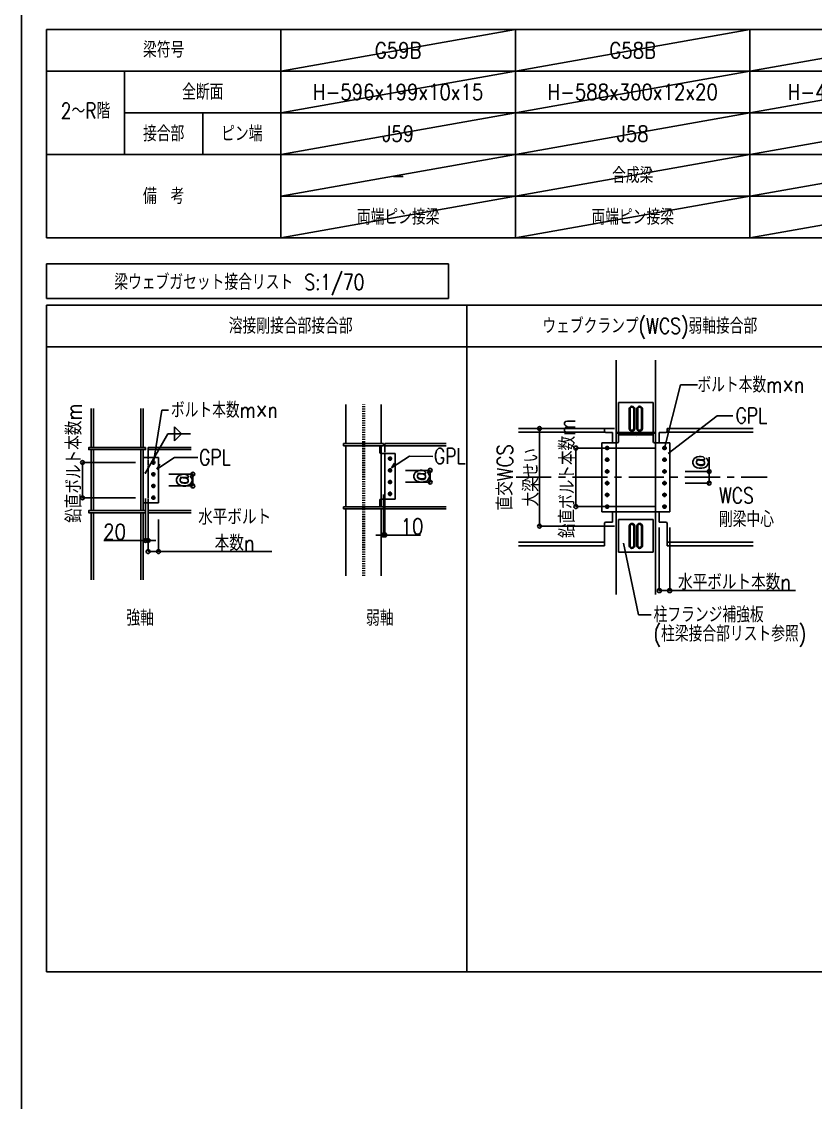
# Model space of a CAD drawing. Extents: x -668440 to 810000, y -1678500 to 210463.
# Drawn here: x -231661 to -180890, y -671323 to -602163 of the extents above; entities that cross this region are included whole.
import ezdxf
from ezdxf.enums import TextEntityAlignment as Align

# ---------------------------------------------------------------- set-up
doc = ezdxf.new("R2010")
doc.units = 0
doc.header["$MEASUREMENT"] = 0
doc.linetypes.add('CENTER', pattern=[2, 1.25, -0.25, 0.25, -0.25])
doc.linetypes.add('HA01', pattern=[1.5, 0.75, -0.75])
doc.layers.get('0').update_dxf_attribs({"color": 3, "linetype": 'CONTINUOUS'})
doc.layers.get('Defpoints').update_dxf_attribs({"color": 251, "linetype": 'CONTINUOUS'})
doc.layers.add('00_ADDL', color=253, linetype='CONTINUOUS', plot=False)
doc.layers.add('注記', color=3, linetype='CONTINUOUS')
doc.styles.add('DRACAD', font='txt', dxfattribs={"width": 0.85, "bigfont": 'extfont2'})
doc.dimstyles.new('DIMSTYLE003', dxfattribs={"dimtxt": 70, "dimasz": 50, "dimexe": 0.18, "dimexo": 0.0625, "dimgap": 2, "dimtad": 1, "dimdec": 0, "dimzin": 0, "dimdsep": 46, "dimtxsty": 'DRACAD', "dimblk": 'ORIGIN', "dimcen": 0.09, "dimadec": 0, "dimazin": 0, "dimtfac": 1, "dimtdec": 4, "dimtix": 1, "dimtmove": 0, "dimatfit": 3, "dimldrblk": 'ORIGIN', "dimfxl": 1, "dimtolj": 1, "dimtzin": 0, "dimarcsym": 0})
doc.dimstyles.new('MYDIM', dxfattribs={"dimtxt": 120, "dimasz": 20, "dimexe": 1.25, "dimexo": 50, "dimgap": 50, "dimtad": 1, "dimdec": 4, "dimdsep": 46, "dimtxsty": 'DRACAD', "dimblk": 'ORIGIN', "dimcen": 2.5, "dimadec": 0, "dimazin": 0, "dimtfac": 1, "dimtdec": 4, "dimtmove": 0, "dimatfit": 3, "dimfxl": 1, "dimtolj": 1, "dimtzin": 0, "dimarcsym": 0})

# ---------------------------------------------------------------- blocks, each defined once
blk = doc.blocks.new('_ORIGIN')
at = {"color": 0, "linetype": 'ByBlock', "lineweight": -2}
blk.add_line((0, 0), (-1, 0), dxfattribs=at)
blk.add_circle((0, 0), 0.5, dxfattribs=at)
blk = doc.blocks.new('*D9950')
at = {"layer": 'Defpoints', "color": 0}
for p in [(-204549, -378220), (-204549, -378970), (-202023, -378970)]:
    blk.add_point(p, dxfattribs=at)
at = {"layer": '注記', "color": 0, "lineweight": -2}
for p, q in [((-202023, -378220), (-202023, -377304)), ((-203549, -378220), (-202023, -378220)), ((-203549, -378970), (-202023, -378970)), ((-202023, -378470), (-202023, -378720))]:
    blk.add_line(p, q, dxfattribs=at)
at = {"layer": '注記', "color": 0, "linetype": 'ByBlock', "lineweight": -2, "xscale": 250, "yscale": 250, "zscale": 250}
for p, rotation in [((-202023, -378220), 90), ((-202023, -378970), 270)]:
    blk.add_blockref('_ORIGIN', p, dxfattribs=dict(at, rotation=rotation))
at = {"layer": '注記', "color": 0, "insert": (-202573, -377637), "char_height": 1000, "attachment_point": 5, "rotation": 90, "style": 'DRACAD'}
blk.add_mtext('\\A1;@', dxfattribs=at)
blk = doc.blocks.new('*D9951')
at = {"layer": 'Defpoints', "color": 0}
for p in [(-205213, -380804), (-204549, -380804), (-205213, -385848)]:
    blk.add_point(p, dxfattribs=at)
at = {"layer": '注記', "color": 0, "lineweight": -2}
for p, q in [((-205213, -381804), (-205213, -385848)), ((-204549, -381804), (-204549, -385848)), ((-204799, -385848), (-204963, -385848)), ((-204549, -385848), (-196492, -385848))]:
    blk.add_line(p, q, dxfattribs=at)
at = {"layer": '注記', "color": 0, "linetype": 'ByBlock', "lineweight": -2, "xscale": 250, "yscale": 250, "zscale": 250, "rotation": 180}
blk.add_blockref('_ORIGIN', (-205213, -385848), dxfattribs=at)
at = {"layer": '注記', "color": 0, "linetype": 'ByBlock', "lineweight": -2, "xscale": 250, "yscale": 250, "zscale": 250}
blk.add_blockref('_ORIGIN', (-204549, -385848), dxfattribs=at)
at = {"layer": '注記', "color": 0, "insert": (-200396, -385298), "char_height": 1000, "attachment_point": 5, "style": 'DRACAD'}
blk.add_mtext('\\A1;水平ボルト本数n', dxfattribs=at)
blk = doc.blocks.new('*D9952')
at = {"layer": 'Defpoints', "color": 0}
for p in [(-204525, -376720), (-210547, -380470), (-204525, -380470)]:
    blk.add_point(p, dxfattribs=at)
at = {"layer": '注記', "color": 0, "lineweight": -2}
for p, q in [((-205525, -376720), (-210547, -376720)), ((-210547, -376970), (-210547, -380220)), ((-205525, -380470), (-210547, -380470))]:
    blk.add_line(p, q, dxfattribs=at)
at = {"layer": '注記', "color": 0, "linetype": 'ByBlock', "lineweight": -2, "xscale": 250, "yscale": 250, "zscale": 250}
for p, rotation in [((-210547, -376720), 90), ((-210547, -380470), 270)]:
    blk.add_blockref('_ORIGIN', p, dxfattribs=dict(at, rotation=rotation))
at = {"layer": '注記', "color": 0, "insert": (-211097, -378667), "char_height": 1000, "attachment_point": 5, "rotation": 90, "style": 'DRACAD'}
blk.add_mtext('\\A1;鉛直ボルト本数m', dxfattribs=at)
blk = doc.blocks.new('*D9953')
at = {"layer": 'Defpoints', "color": 0}
for p in [(-207078, -375470), (-212870, -381720), (-207078, -381720)]:
    blk.add_point(p, dxfattribs=at)
at = {"layer": '注記', "color": 0, "lineweight": -2}
for p, q in [((-208078, -375470), (-212870, -375470)), ((-212870, -375720), (-212870, -381470)), ((-208078, -381720), (-212870, -381720))]:
    blk.add_line(p, q, dxfattribs=at)
at = {"layer": '注記', "color": 0, "linetype": 'ByBlock', "lineweight": -2, "xscale": 250, "yscale": 250, "zscale": 250}
for p, rotation in [((-212870, -375470), 90), ((-212870, -381720), 270)]:
    blk.add_blockref('_ORIGIN', p, dxfattribs=dict(at, rotation=rotation))
at = {"layer": '注記', "color": 0, "insert": (-214253, -378595), "char_height": 1000, "attachment_point": 5, "rotation": 90, "style": 'DRACAD'}
blk.add_mtext('\\A1;直交WCS\\P大梁せい', dxfattribs=at)
blk = doc.blocks.new('*D9959')
at = {"layer": 'Defpoints', "color": 0}
for p in [(-238075, -378942), (-237909, -378942), (-238075, -382633)]:
    blk.add_point(p, dxfattribs=at)
at = {"layer": '注記', "color": 0, "lineweight": -2}
for p, q in [((-238075, -379942), (-238075, -382633)), ((-237909, -379942), (-237909, -382633)), ((-238325, -382633), (-240742, -382633)), ((-237909, -382633), (-238075, -382633)), ((-237659, -382633), (-237409, -382633))]:
    blk.add_line(p, q, dxfattribs=at)
at = {"layer": '注記', "color": 0, "linetype": 'ByBlock', "lineweight": -2, "xscale": 250, "yscale": 250, "zscale": 250}
blk.add_blockref('_ORIGIN', (-238075, -382633), dxfattribs=at)
at = {"layer": '注記', "color": 0, "linetype": 'ByBlock', "lineweight": -2, "xscale": 250, "yscale": 250, "zscale": 250, "rotation": 180}
blk.add_blockref('_ORIGIN', (-237909, -382633), dxfattribs=at)
at = {"layer": '注記', "color": 0, "insert": (-240054, -382083), "char_height": 1000, "attachment_point": 5, "style": 'DRACAD'}
blk.add_mtext('\\A1;20', dxfattribs=at)
blk = doc.blocks.new('*D9960')
at = {"layer": 'Defpoints', "color": 0}
for p in [(-222853, -378692), (-222770, -378692), (-222853, -382289)]:
    blk.add_point(p, dxfattribs=at)
at = {"layer": '注記', "color": 0, "lineweight": -2}
for p, q in [((-222853, -379692), (-222853, -382289)), ((-222770, -379692), (-222770, -382289)), ((-223103, -382289), (-223353, -382289)), ((-222770, -382289), (-222853, -382289)), ((-222520, -382289), (-220481, -382289))]:
    blk.add_line(p, q, dxfattribs=at)
at = {"layer": '注記', "color": 0, "linetype": 'ByBlock', "lineweight": -2, "xscale": 250, "yscale": 250, "zscale": 250}
blk.add_blockref('_ORIGIN', (-222853, -382289), dxfattribs=at)
at = {"layer": '注記', "color": 0, "linetype": 'ByBlock', "lineweight": -2, "xscale": 250, "yscale": 250, "zscale": 250, "rotation": 180}
blk.add_blockref('_ORIGIN', (-222770, -382289), dxfattribs=at)
at = {"layer": '注記', "color": 0, "insert": (-221027, -381739), "char_height": 1000, "attachment_point": 5, "style": 'DRACAD'}
blk.add_mtext('\\A1;10', dxfattribs=at)
blk = doc.blocks.new('*D9961')
at = {"layer": 'Defpoints', "color": 0}
for p in [(-237575, -378401), (-237575, -379151), (-235049, -379151)]:
    blk.add_point(p, dxfattribs=at)
at = {"layer": '注記', "color": 0, "lineweight": -2}
for p, q in [((-236575, -378401), (-235049, -378401)), ((-235049, -378651), (-235049, -378901)), ((-236575, -379151), (-235049, -379151))]:
    blk.add_line(p, q, dxfattribs=at)
at = {"layer": '注記', "color": 0, "linetype": 'ByBlock', "lineweight": -2, "xscale": 250, "yscale": 250, "zscale": 250}
for p, rotation in [((-235049, -378401), 90), ((-235049, -379151), 270)]:
    blk.add_blockref('_ORIGIN', p, dxfattribs=dict(at, rotation=rotation))
at = {"layer": '注記', "color": 0, "insert": (-235599, -378776), "char_height": 1000, "attachment_point": 5, "rotation": 90, "style": 'DRACAD'}
blk.add_mtext('\\A1;@', dxfattribs=at)
blk = doc.blocks.new('*D9962')
at = {"layer": 'Defpoints', "color": 0}
for p in [(-222437, -378151), (-222437, -378901), (-219869, -378901)]:
    blk.add_point(p, dxfattribs=at)
at = {"layer": '注記', "color": 0, "lineweight": -2}
for p, q in [((-221437, -378151), (-219869, -378151)), ((-221437, -378901), (-219869, -378901)), ((-219869, -378401), (-219869, -378651))]:
    blk.add_line(p, q, dxfattribs=at)
at = {"layer": '注記', "color": 0, "linetype": 'ByBlock', "lineweight": -2, "xscale": 250, "yscale": 250, "zscale": 250}
for p, rotation in [((-219869, -378151), 90), ((-219869, -378901), 270)]:
    blk.add_blockref('_ORIGIN', p, dxfattribs=dict(at, rotation=rotation))
at = {"layer": '注記', "color": 0, "insert": (-220419, -378526), "char_height": 1000, "attachment_point": 5, "rotation": 90, "style": 'DRACAD'}
blk.add_mtext('\\A1;@', dxfattribs=at)
blk = doc.blocks.new('*D9963')
at = {"layer": 'Defpoints', "color": 0}
for p in [(-237909, -380234), (-237244, -380300), (-237909, -383350)]:
    blk.add_point(p, dxfattribs=at)
at = {"layer": '注記', "color": 0, "lineweight": -2}
for p, q in [((-237909, -381234), (-237909, -383350)), ((-237244, -381300), (-237244, -383350)), ((-237494, -383350), (-237659, -383350)), ((-237244, -383350), (-230001, -383350))]:
    blk.add_line(p, q, dxfattribs=at)
at = {"layer": '注記', "color": 0, "linetype": 'ByBlock', "lineweight": -2, "xscale": 250, "yscale": 250, "zscale": 250, "rotation": 180}
blk.add_blockref('_ORIGIN', (-237909, -383350), dxfattribs=at)
at = {"layer": '注記', "color": 0, "linetype": 'ByBlock', "lineweight": -2, "xscale": 250, "yscale": 250, "zscale": 250}
blk.add_blockref('_ORIGIN', (-237244, -383350), dxfattribs=at)
at = {"layer": '注記', "color": 0, "insert": (-232374, -381967), "char_height": 1000, "attachment_point": 5, "style": 'DRACAD'}
blk.add_mtext('\\A1;水平ボルト\\P本数n', dxfattribs=at)
blk = doc.blocks.new('*D9964')
at = {"layer": 'Defpoints', "color": 0}
for p in [(-237717, -377651), (-242106, -379901), (-237717, -379901)]:
    blk.add_point(p, dxfattribs=at)
at = {"layer": '注記', "color": 0, "lineweight": -2}
for p, q in [((-238717, -377651), (-242106, -377651)), ((-242106, -377901), (-242106, -379651)), ((-238717, -379901), (-242106, -379901))]:
    blk.add_line(p, q, dxfattribs=at)
at = {"layer": '注記', "color": 0, "linetype": 'ByBlock', "lineweight": -2, "xscale": 250, "yscale": 250, "zscale": 250}
for p, rotation in [((-242106, -377651), 90), ((-242106, -379901), 270)]:
    blk.add_blockref('_ORIGIN', p, dxfattribs=dict(at, rotation=rotation))
at = {"layer": '注記', "color": 0, "insert": (-242656, -377692), "char_height": 1000, "attachment_point": 5, "rotation": 90, "style": 'DRACAD'}
blk.add_mtext('\\A1;鉛直ボルト本数m', dxfattribs=at)
blk = doc.blocks.new('梁リスト')
at = {"layer": '00_ADDL'}
blk.add_lwpolyline([(-246000, -294873.71862), (-136094.25075, -294873.71862), (-136094.25075, -427373.71862), (-246000, -427373.71862)], close=True, dxfattribs=at)
at = {"layer": 'Defpoints'}
for p, q in [((-229414.54184, -352601.50578, -34703.31), (-214414.54184, -349934.83912, -34703.31)), ((-214414.54184, -352601.50578, -34703.31), (-199414.54184, -349934.83912, -34703.31)), ((-199414.54184, -352601.50578, -34703.31), (-184414.54184, -349934.83912, -34703.31)), ((-229414.54184, -355268.17245, -34703.31), (-214414.54184, -352601.50578, -34703.31)), ((-214414.54184, -355268.17245, -34703.31), (-199414.54184, -352601.50578, -34703.31)), ((-199414.54184, -355268.17245, -34703.31), (-184414.54184, -352601.50578, -34703.31)), ((-229414.54184, -357934.83912, -34703.31), (-214414.54184, -355268.17245, -34703.31)), ((-214414.54184, -357934.83912, -34703.31), (-199414.54184, -355268.17245, -34703.31)), ((-199414.54184, -357934.83912, -34703.31), (-184414.54184, -355268.17245, -34703.31)), ((-229414.54184, -360601.50578, -34703.31), (-214414.54184, -357934.83912, -34703.31)), ((-214414.54184, -360601.50578, -34703.31), (-199414.54184, -357934.83912, -34703.31)), ((-199414.54184, -360601.50578, -34703.31), (-184414.54184, -357934.83912, -34703.31)), ((-229414.54184, -363268.17245, -34703.31), (-214414.54184, -360601.50578, -34703.31)), ((-214414.54184, -363268.17245, -34703.31), (-199414.54184, -360601.50578, -34703.31)), ((-199414.54184, -363268.17245, -34703.31), (-184414.54184, -360601.50578, -34703.31))]:
    blk.add_line(p, q, dxfattribs=at)
at = {"layer": '注記'}
for p, q in [((-244414.54184, -349934.83912, -34703.31), (-124414.54184, -349934.83912, -34703.31)), ((-229414.54184, -349934.83912, -34703.31), (-229414.54184, -363268.17245, -34703.31)), ((-229414.54184, -349934.83912, -34703.31), (-229414.54184, -363268.17245, -34703.31)), ((-214414.54184, -349934.83912, -34703.31), (-214414.54184, -363268.17245, -34703.31)), ((-214414.54184, -349934.83912, -34703.31), (-214414.54184, -363268.17245, -34703.31)), ((-199414.54184, -349934.83912, -34703.31), (-199414.54184, -363268.17245, -34703.31)), ((-199414.54184, -349934.83912, -34703.31), (-199414.54184, -363268.17245, -34703.31)), ((-199414.54184, -349934.83912, -34703.31), (-199414.54184, -363268.17245, -34703.31)), ((-199414.54184, -349934.83912, -34703.31), (-199414.54184, -363268.17245, -34703.31)), ((-244414.54184, -352601.50578, -34703.31), (-124414.54184, -352601.50578, -34703.31)), ((-239414.54184, -352601.50578, -34703.31), (-239414.54184, -357934.83912, -34703.31)), ((-239414.54184, -355268.17245, -34703.31), (-169414.54184, -355268.17245, -34703.31)), ((-234414.54184, -355268.17245, -34703.31), (-234414.54184, -357934.83912, -34703.31)), ((-234414.54184, -355268.17245, -34703.31), (-124414.54184, -355268.17245, -34703.31)), ((-244414.54184, -357934.83912, -34703.31), (-124414.54184, -357934.83912, -34703.31)), ((-229414.54184, -360601.50578, -34703.31), (-124414.54184, -360601.50578, -34703.31)), ((-244414.54184, -363268.17245, -34703.31), (-124414.54184, -363268.17245, -34703.31)), ((-207965.58618, -386095.28972), (-207965.58618, -371095.28972)), ((-205465.58618, -386095.28972), (-205465.58618, -371095.28972)), ((-204882.25285, -376720.28972), (-203856.38506, -372677.46639)), ((-203856.38506, -372677.46639), (-202774.57901, -372678.84538)), ((-225253.43089, -376442.19991, 40487.195), (-225253.43089, -373942.19991, 40487.195)), ((-223003.43089, -376442.19991, 40487.195), (-223003.43089, -373942.19991, 40487.195)), ((-207823.91952, -375886.95638), (-207823.91952, -373803.62305)), ((-207823.91952, -373803.62305), (-205607.25285, -373803.62305)), ((-207123.09843, -374153.32012), (-207085.1632, -374096.54603)), ((-207085.1632, -374096.54603), (-207028.38912, -374058.6108)), ((-207043.91531, -374137.79393), (-207069.20546, -374175.64332)), ((-207069.20546, -374175.64332), (-207043.91531, -374137.79393)), ((-207006.06592, -374112.50377), (-207043.91531, -374137.79393)), ((-207043.91531, -374137.79393), (-207006.06592, -374112.50377)), ((-207028.38912, -374058.6108), (-206961.41952, -374045.28972)), ((-206961.41952, -374103.62305), (-207006.06592, -374112.50377)), ((-207006.06592, -374112.50377), (-206961.41952, -374103.62305)), ((-206961.41952, -374045.28972), (-206894.44991, -374058.6108)), ((-206916.77311, -374112.50377), (-206961.41952, -374103.62305)), ((-206961.41952, -374103.62305), (-206916.77311, -374112.50377)), ((-206878.92372, -374137.79393), (-206916.77311, -374112.50377)), ((-206916.77311, -374112.50377), (-206878.92372, -374137.79393)), ((-206894.44991, -374058.6108), (-206837.67583, -374096.54603)), ((-206853.63357, -374175.64332), (-206878.92372, -374137.79393)), ((-206878.92372, -374137.79393), (-206853.63357, -374175.64332)), ((-206837.67583, -374096.54603), (-206799.7406, -374153.32012)), ((-206631.43177, -374153.32012), (-206593.49654, -374096.54603)), ((-206593.49654, -374096.54603), (-206536.72245, -374058.6108)), ((-206552.24864, -374137.79393), (-206577.53879, -374175.64332)), ((-206577.53879, -374175.64332), (-206552.24864, -374137.79393)), ((-206514.39925, -374112.50377), (-206552.24864, -374137.79393)), ((-206552.24864, -374137.79393), (-206514.39925, -374112.50377)), ((-206536.72245, -374058.6108), (-206469.75285, -374045.28972)), ((-206469.75285, -374103.62305), (-206514.39925, -374112.50377)), ((-206514.39925, -374112.50377), (-206469.75285, -374103.62305)), ((-206469.75285, -374045.28972), (-206402.78325, -374058.6108)), ((-206425.10645, -374112.50377), (-206469.75285, -374103.62305)), ((-206469.75285, -374103.62305), (-206425.10645, -374112.50377)), ((-206387.25706, -374137.79393), (-206425.10645, -374112.50377)), ((-206425.10645, -374112.50377), (-206387.25706, -374137.79393)), ((-206402.78325, -374058.6108), (-206346.00916, -374096.54603)), ((-206361.9669, -374175.64332), (-206387.25706, -374137.79393)), ((-206387.25706, -374137.79393), (-206361.9669, -374175.64332)), ((-206346.00916, -374096.54603), (-206308.07393, -374153.32012)), ((-205607.25285, -373803.62305), (-205607.25285, -375886.95638)), ((-241558.63236, -376692.19991, 40487.195), (-241558.63236, -374192.19991, 40487.195)), ((-241408.63236, -376692.19991, 40487.195), (-241408.63236, -374192.19991, 40487.195)), ((-238375.29902, -376692.19991, 40487.195), (-238375.29902, -374192.19991, 40487.195)), ((-238225.29902, -376692.19991, 40487.195), (-238225.29902, -374192.19991, 40487.195)), ((-237575.29902, -377650.53325, 40487.195), (-237041.04454, -374305.05293, 40487.195)), ((-237041.04454, -374305.05293, 40487.195), (-236602.09563, -374306.43193, 40487.195)), ((-207136.41952, -374220.28972), (-207123.09843, -374153.32012)), ((-207136.41952, -375470.28972), (-207136.41952, -374220.28972)), ((-207069.20546, -374175.64332), (-207078.08618, -374220.28972)), ((-207078.08618, -374220.28972), (-207069.20546, -374175.64332)), ((-207078.08618, -374220.28972), (-207078.08618, -375470.28972)), ((-207078.08618, -375470.28972), (-207078.08618, -374220.28972)), ((-206844.75285, -374220.28972), (-206853.63357, -374175.64332)), ((-206853.63357, -374175.64332), (-206844.75285, -374220.28972)), ((-206844.75285, -375470.28972), (-206844.75285, -374220.28972)), ((-206844.75285, -374220.28972), (-206844.75285, -375470.28972)), ((-206799.7406, -374153.32012), (-206786.41952, -374220.28972)), ((-206786.41952, -374220.28972), (-206786.41952, -375470.28972)), ((-206644.75285, -374220.28972), (-206631.43177, -374153.32012)), ((-206644.75285, -375470.28972), (-206644.75285, -374220.28972)), ((-206577.53879, -374175.64332), (-206586.41952, -374220.28972)), ((-206586.41952, -374220.28972), (-206577.53879, -374175.64332)), ((-206586.41952, -374220.28972), (-206586.41952, -375470.28972)), ((-206586.41952, -375470.28972), (-206586.41952, -374220.28972)), ((-206353.08618, -374220.28972), (-206361.9669, -374175.64332)), ((-206361.9669, -374175.64332), (-206353.08618, -374220.28972)), ((-206353.08618, -375470.28972), (-206353.08618, -374220.28972)), ((-206353.08618, -374220.28972), (-206353.08618, -375470.28972)), ((-206308.07393, -374153.32012), (-206294.75285, -374220.28972)), ((-206294.75285, -374220.28972), (-206294.75285, -375470.28972)), ((-204648.82392, -377067.79883), (-201519.56472, -374655.58442)), ((-201519.56472, -374655.58442), (-200509.13306, -374658.13153)), ((-236212.96166, -375362.62176, 40487.195), (-236212.96166, -376261.50075, 40487.195)), ((-236212.96166, -375362.62176, 40487.195), (-235763.52216, -375812.06125, 40487.195)), ((-208715.58618, -375470.28972), (-214215.58618, -375470.28972)), ((-208715.58618, -375636.95638), (-208715.58618, -375470.28972)), ((-207123.09843, -375537.25932), (-207136.41952, -375470.28972)), ((-207078.08618, -375470.28972), (-207069.20546, -375514.93612)), ((-207069.20546, -375514.93612), (-207078.08618, -375470.28972)), ((-207069.20546, -375514.93612), (-207043.91531, -375552.78551)), ((-207043.91531, -375552.78551), (-207069.20546, -375514.93612)), ((-206878.92372, -375552.78551), (-206853.63357, -375514.93612)), ((-206853.63357, -375514.93612), (-206878.92372, -375552.78551)), ((-206853.63357, -375514.93612), (-206844.75285, -375470.28972)), ((-206844.75285, -375470.28972), (-206853.63357, -375514.93612)), ((-206786.41952, -375470.28972), (-206799.7406, -375537.25932)), ((-206631.43177, -375537.25932), (-206644.75285, -375470.28972)), ((-206586.41952, -375470.28972), (-206577.53879, -375514.93612)), ((-206577.53879, -375514.93612), (-206586.41952, -375470.28972)), ((-206577.53879, -375514.93612), (-206552.24864, -375552.78551)), ((-206552.24864, -375552.78551), (-206577.53879, -375514.93612)), ((-206387.25706, -375552.78551), (-206361.9669, -375514.93612)), ((-206361.9669, -375514.93612), (-206387.25706, -375552.78551)), ((-206361.9669, -375514.93612), (-206353.08618, -375470.28972)), ((-206353.08618, -375470.28972), (-206361.9669, -375514.93612)), ((-206294.75285, -375470.28972), (-206308.07393, -375537.25932)), ((-204715.58618, -375470.28972), (-199215.58618, -375470.28972)), ((-204715.58618, -375636.95638), (-204715.58618, -375470.28972)), ((-236212.96166, -376261.50075, 40487.195), (-235763.52216, -375812.06125, 40487.195)), ((-208682.25285, -375703.62305), (-214215.58618, -375703.62305)), ((-208215.58618, -375720.28972), (-208632.25285, -375720.28972)), ((-208302.52794, -375701.90055), (-208302.52794, -375701.90055)), ((-208215.58618, -376386.95638), (-208215.58618, -375720.28972)), ((-207909.33618, -375720.28972), (-207909.33618, -375770.28972)), ((-205607.25285, -375886.95638), (-207823.91952, -375886.95638)), ((-207085.1632, -375594.0334), (-207123.09843, -375537.25932)), ((-207028.38912, -375631.96863), (-207085.1632, -375594.0334)), ((-207043.91531, -375552.78551), (-207006.06592, -375578.07566)), ((-207006.06592, -375578.07566), (-207043.91531, -375552.78551)), ((-206961.41952, -375645.28972), (-207028.38912, -375631.96863)), ((-207006.06592, -375578.07566), (-206961.41952, -375586.95638)), ((-206961.41952, -375586.95638), (-207006.06592, -375578.07566)), ((-206961.41952, -375586.95638), (-206916.77311, -375578.07566)), ((-206916.77311, -375578.07566), (-206961.41952, -375586.95638)), ((-206894.44991, -375631.96863), (-206961.41952, -375645.28972)), ((-206916.77311, -375578.07566), (-206878.92372, -375552.78551)), ((-206878.92372, -375552.78551), (-206916.77311, -375578.07566)), ((-206837.67583, -375594.0334), (-206894.44991, -375631.96863)), ((-206799.7406, -375537.25932), (-206837.67583, -375594.0334)), ((-206648.92911, -376006.64993), (-206648.92911, -376006.64993)), ((-206593.49654, -375594.0334), (-206631.43177, -375537.25932)), ((-206536.72245, -375631.96863), (-206593.49654, -375594.0334)), ((-206552.24864, -375552.78551), (-206514.39925, -375578.07566)), ((-206514.39925, -375578.07566), (-206552.24864, -375552.78551)), ((-206469.75285, -375645.28972), (-206536.72245, -375631.96863)), ((-206514.39925, -375578.07566), (-206469.75285, -375586.95638)), ((-206469.75285, -375586.95638), (-206514.39925, -375578.07566)), ((-206469.75285, -375586.95638), (-206425.10645, -375578.07566)), ((-206425.10645, -375578.07566), (-206469.75285, -375586.95638)), ((-206402.78325, -375631.96863), (-206469.75285, -375645.28972)), ((-206425.10645, -375578.07566), (-206387.25706, -375552.78551)), ((-206387.25706, -375552.78551), (-206425.10645, -375578.07566)), ((-206346.00916, -375594.0334), (-206402.78325, -375631.96863)), ((-206308.07393, -375537.25932), (-206346.00916, -375594.0334)), ((-205521.83618, -375720.28972), (-205521.83618, -375770.28972)), ((-205215.58618, -376386.95638), (-205215.58618, -375720.28972)), ((-205215.58618, -375720.28972), (-204798.91952, -375720.28972)), ((-205128.64443, -375701.90055), (-205128.64443, -375701.90055)), ((-204748.91952, -375703.62305), (-199215.58618, -375703.62305)), ((-241558.63236, -380725.53325, 40487.195), (-241558.63236, -376825.53325, 40487.195)), ((-241408.63236, -380725.53325, 40487.195), (-241408.63236, -376825.53325, 40487.195)), ((-238375.29902, -380725.53325, 40487.195), (-238375.29902, -376825.53325, 40487.195)), ((-238225.29902, -380725.53325, 40487.195), (-238225.29902, -376825.53325, 40487.195)), ((-237908.63236, -376692.19991, 40487.195), (-235158.63236, -376692.19991, 40487.195)), ((-237908.63236, -377317.19991, 40487.195), (-237908.63236, -376692.19991, 40487.195)), ((-237908.63236, -376825.53325, 40487.195), (-235158.63236, -376825.53325, 40487.195)), ((-225253.43089, -380475.53325, 40487.195), (-225253.43089, -376575.53325, 40487.195)), ((-223086.76422, -376575.53325, 40487.195), (-223086.76422, -376983.86658, 40487.195)), ((-223003.43089, -380475.53325, 40487.195), (-223003.43089, -376575.53325, 40487.195)), ((-222770.09755, -376442.19991, 40487.195), (-218853.43089, -376442.19991, 40487.195)), ((-222770.09755, -376985.94991, 40487.195), (-222770.09755, -376442.19991, 40487.195)), ((-222770.09755, -376575.53325, 40487.195), (-218853.43089, -376575.53325, 40487.195)), ((-208882.25285, -380803.62305), (-208882.25285, -376386.95638)), ((-207909.33618, -376386.95638), (-208882.25285, -376386.95638)), ((-208407.25285, -376720.28972), (-208690.58618, -376720.28972)), ((-208548.91952, -376861.95638), (-208548.91952, -376578.62305)), ((-205521.83618, -376386.95638), (-204548.91952, -376386.95638)), ((-205023.91952, -376720.28972), (-204740.58618, -376720.28972)), ((-204882.25285, -376861.95638), (-204882.25285, -376578.62305)), ((-204548.91952, -380803.62305), (-204548.91952, -376386.95638)), ((-238225.29902, -377317.19991, 40487.195), (-237241.96569, -377317.19991, 40487.195)), ((-237575.29902, -377792.19991, 40487.195), (-237575.29902, -377508.86658, 40487.195)), ((-237354.13599, -378065.37723, 40487.195), (-236214.95181, -377322.83354, 40487.195)), ((-237241.96569, -380233.86658, 40487.195), (-237241.96569, -377317.19991, 40487.195)), ((-236214.95181, -377322.83354, 40487.195), (-234725.2252, -377327.92777, 40487.195)), ((-223003.43089, -377067.19991, 40487.195), (-222103.43089, -377067.19991, 40487.195)), ((-222770.09755, -380608.86658, 40487.195), (-222770.09755, -377067.19991, 40487.195)), ((-222578.43089, -377400.53325, 40487.195), (-222295.09755, -377400.53325, 40487.195)), ((-222436.76422, -377542.19991, 40487.195), (-222436.76422, -377258.86658, 40487.195)), ((-222334.50246, -377990.70588, 40487.195), (-221195.31828, -377248.16219, 40487.195)), ((-222103.43089, -379983.86658, 40487.195), (-222103.43089, -377067.19991, 40487.195)), ((-221195.31828, -377248.16219, 40487.195), (-219705.59166, -377253.25642, 40487.195)), ((-208407.25285, -377470.28972), (-208690.58618, -377470.28972)), ((-208548.91952, -377611.95638), (-208548.91952, -377328.62305)), ((-205023.91952, -377470.28972), (-204740.58618, -377470.28972)), ((-204882.25285, -377611.95638), (-204882.25285, -377328.62305)), ((-237716.96569, -377650.53325, 40487.195), (-237433.63236, -377650.53325, 40487.195)), ((-237575.29902, -378542.19991, 40487.195), (-237575.29902, -378258.86658, 40487.195)), ((-237166.96569, -377757.0439, 40487.195), (-237354.13599, -378065.37723, 40487.195)), ((-222578.43089, -378150.53325, 40487.195), (-222295.09755, -378150.53325, 40487.195)), ((-222436.76422, -378292.19991, 40487.195), (-222436.76422, -378008.86658, 40487.195)), ((-222147.33216, -377682.37255, 40487.195), (-222334.50246, -377990.70588, 40487.195)), ((-208407.25285, -378220.28972), (-208690.58618, -378220.28972)), ((-208548.91952, -378361.95638), (-208548.91952, -378078.62305)), ((-205023.91952, -378220.28972), (-204740.58618, -378220.28972)), ((-204882.25285, -378361.95638), (-204882.25285, -378078.62305)), ((-237716.96569, -378400.53325, 40487.195), (-237433.63236, -378400.53325, 40487.195)), ((-222578.43089, -378900.53325, 40487.195), (-222295.09755, -378900.53325, 40487.195)), ((-222436.76422, -379042.19991, 40487.195), (-222436.76422, -378758.86658, 40487.195)), ((-208407.25285, -378970.28972), (-208690.58618, -378970.28972)), ((-208548.91952, -379111.95638), (-208548.91952, -378828.62305)), ((-205023.91952, -378970.28972), (-204740.58618, -378970.28972)), ((-204882.25285, -379111.95638), (-204882.25285, -378828.62305)), ((-237716.96569, -379150.53325, 40487.195), (-237433.63236, -379150.53325, 40487.195)), ((-237575.29902, -379292.19991, 40487.195), (-237575.29902, -379008.86658, 40487.195)), ((-222578.43089, -379650.53325, 40487.195), (-222295.09755, -379650.53325, 40487.195)), ((-222436.76422, -379792.19991, 40487.195), (-222436.76422, -379508.86658, 40487.195)), ((-208548.91952, -379861.95638), (-208548.91952, -379578.62305)), ((-204882.25285, -379861.95638), (-204882.25285, -379578.62305)), ((-238225.29902, -380233.86658, 40487.195), (-237241.96569, -380233.86658, 40487.195)), ((-237908.63236, -380858.86658, 40487.195), (-237908.63236, -380233.86658, 40487.195)), ((-237716.96569, -379900.53325, 40487.195), (-237433.63236, -379900.53325, 40487.195)), ((-237575.29902, -380042.19991, 40487.195), (-237575.29902, -379758.86658, 40487.195)), ((-223086.76422, -380067.19991, 40487.195), (-223086.76422, -380475.53325, 40487.195)), ((-223003.43089, -379983.86658, 40487.195), (-222103.43089, -379983.86658, 40487.195)), ((-208407.25285, -379720.28972), (-208690.58618, -379720.28972)), ((-208548.91952, -380611.95638), (-208548.91952, -380328.62305)), ((-205023.91952, -379720.28972), (-204740.58618, -379720.28972)), ((-204882.25285, -380611.95638), (-204882.25285, -380328.62305)), ((-241558.63236, -385157.34151, 40487.195), (-241558.63236, -380858.86658, 40487.195)), ((-241408.63236, -385157.34151, 40487.195), (-241408.63236, -380858.86658, 40487.195)), ((-238375.29902, -385157.34151, 40487.195), (-238375.29902, -380858.86658, 40487.195)), ((-238225.29902, -385157.34151, 40487.195), (-238225.29902, -380858.86658, 40487.195)), ((-237908.63236, -380725.53325, 40487.195), (-235158.63236, -380725.53325, 40487.195)), ((-237908.63236, -380858.86658, 40487.195), (-235158.63236, -380858.86658, 40487.195)), ((-225253.43089, -384907.34151, 40487.195), (-225253.43089, -380608.86658, 40487.195)), ((-223003.43089, -384907.34151, 40487.195), (-223003.43089, -380608.86658, 40487.195)), ((-222770.09755, -380475.53325, 40487.195), (-218853.43089, -380475.53325, 40487.195)), ((-222770.09755, -380608.86658, 40487.195), (-218853.43089, -380608.86658, 40487.195)), ((-207965.58618, -380803.62305), (-208882.25285, -380803.62305)), ((-208407.25285, -380470.28972), (-208690.58618, -380470.28972)), ((-208215.58618, -381470.28972), (-208215.58618, -380803.62305)), ((-205465.58618, -380803.62305), (-204548.91952, -380803.62305)), ((-205215.58618, -381470.28972), (-205215.58618, -380803.62305)), ((-205023.91952, -380470.28972), (-204740.58618, -380470.28972)), ((-208715.58618, -381553.62305), (-208715.58618, -382970.28972)), ((-208215.58618, -381470.28972), (-208632.25285, -381470.28972)), ((-208302.52794, -381738.67888), (-208302.52794, -381738.67888)), ((-207823.91952, -383386.95638), (-207823.91952, -381303.62305)), ((-207823.91952, -381303.62305), (-205607.25285, -381303.62305)), ((-207136.41952, -381720.28972), (-207123.09843, -381653.32012)), ((-207136.41952, -382970.28972), (-207136.41952, -381720.28972)), ((-207123.09843, -381653.32012), (-207085.1632, -381596.54603)), ((-207085.1632, -381596.54603), (-207028.38912, -381558.6108)), ((-207078.08618, -381720.28972), (-207069.20546, -381675.64332)), ((-207078.08618, -382970.28972), (-207078.08618, -381720.28972)), ((-207069.20546, -381675.64332), (-207043.91531, -381637.79393)), ((-207043.91531, -381637.79393), (-207006.06592, -381612.50377)), ((-207028.38912, -381558.6108), (-206961.41952, -381545.28972)), ((-207006.06592, -381612.50377), (-206961.41952, -381603.62305)), ((-206961.41952, -381545.28972), (-206894.44991, -381558.6108)), ((-206961.41952, -381603.62305), (-206916.77311, -381612.50377)), ((-206916.77311, -381612.50377), (-206878.92372, -381637.79393)), ((-206894.44991, -381558.6108), (-206837.67583, -381596.54603)), ((-206878.92372, -381637.79393), (-206853.63357, -381675.64332)), ((-206853.63357, -381675.64332), (-206844.75285, -381720.28972)), ((-206844.75285, -381720.28972), (-206844.75285, -382970.28972)), ((-206837.67583, -381596.54603), (-206799.7406, -381653.32012)), ((-206799.7406, -381653.32012), (-206786.41952, -381720.28972)), ((-206786.41952, -381720.28972), (-206786.41952, -382970.28972)), ((-206648.92911, -381292.26284), (-206648.92911, -381292.26284)), ((-206644.75285, -381720.28972), (-206631.43177, -381653.32012)), ((-206644.75285, -382970.28972), (-206644.75285, -381720.28972)), ((-206631.43177, -381653.32012), (-206593.49654, -381596.54603)), ((-206593.49654, -381596.54603), (-206536.72245, -381558.6108)), ((-206586.41952, -381720.28972), (-206577.53879, -381675.64332)), ((-206586.41952, -382970.28972), (-206586.41952, -381720.28972)), ((-206577.53879, -381675.64332), (-206552.24864, -381637.79393)), ((-206552.24864, -381637.79393), (-206514.39925, -381612.50377)), ((-206536.72245, -381558.6108), (-206469.75285, -381545.28972)), ((-206514.39925, -381612.50377), (-206469.75285, -381603.62305)), ((-206469.75285, -381545.28972), (-206402.78325, -381558.6108)), ((-206469.75285, -381603.62305), (-206425.10645, -381612.50377)), ((-206425.10645, -381612.50377), (-206387.25706, -381637.79393)), ((-206402.78325, -381558.6108), (-206346.00916, -381596.54603)), ((-206387.25706, -381637.79393), (-206361.9669, -381675.64332)), ((-206361.9669, -381675.64332), (-206353.08618, -381720.28972)), ((-206353.08618, -381720.28972), (-206353.08618, -382970.28972)), ((-206346.00916, -381596.54603), (-206308.07393, -381653.32012)), ((-206308.07393, -381653.32012), (-206294.75285, -381720.28972)), ((-206294.75285, -381720.28972), (-206294.75285, -382970.28972)), ((-205607.25285, -381303.62305), (-205607.25285, -383386.95638)), ((-205215.58618, -381470.28972), (-204798.91952, -381470.28972)), ((-204715.58618, -381553.62305), (-204715.58618, -382970.28972)), ((-208715.58618, -382736.95638), (-214215.58618, -382736.95638)), ((-208715.58618, -382970.28972), (-214215.58618, -382970.28972)), ((-207505.463, -382808.52144), (-206538.06844, -387393.88812)), ((-207123.09843, -383037.25932), (-207136.41952, -382970.28972)), ((-207085.1632, -383094.0334), (-207123.09843, -383037.25932)), ((-207028.38912, -383131.96863), (-207085.1632, -383094.0334)), ((-207069.20546, -383014.93612), (-207078.08618, -382970.28972)), ((-207043.91531, -383052.78551), (-207069.20546, -383014.93612)), ((-207006.06592, -383078.07566), (-207043.91531, -383052.78551)), ((-206961.41952, -383145.28972), (-207028.38912, -383131.96863)), ((-206961.41952, -383086.95638), (-207006.06592, -383078.07566)), ((-206916.77311, -383078.07566), (-206961.41952, -383086.95638)), ((-206894.44991, -383131.96863), (-206961.41952, -383145.28972)), ((-206878.92372, -383052.78551), (-206916.77311, -383078.07566)), ((-206837.67583, -383094.0334), (-206894.44991, -383131.96863)), ((-206853.63357, -383014.93612), (-206878.92372, -383052.78551)), ((-206844.75285, -382970.28972), (-206853.63357, -383014.93612)), ((-206799.7406, -383037.25932), (-206837.67583, -383094.0334)), ((-206786.41952, -382970.28972), (-206799.7406, -383037.25932)), ((-206631.43177, -383037.25932), (-206644.75285, -382970.28972)), ((-206593.49654, -383094.0334), (-206631.43177, -383037.25932)), ((-206536.72245, -383131.96863), (-206593.49654, -383094.0334)), ((-206577.53879, -383014.93612), (-206586.41952, -382970.28972)), ((-206552.24864, -383052.78551), (-206577.53879, -383014.93612)), ((-206514.39925, -383078.07566), (-206552.24864, -383052.78551)), ((-206469.75285, -383145.28972), (-206536.72245, -383131.96863)), ((-206469.75285, -383086.95638), (-206514.39925, -383078.07566)), ((-206425.10645, -383078.07566), (-206469.75285, -383086.95638)), ((-206402.78325, -383131.96863), (-206469.75285, -383145.28972)), ((-206387.25706, -383052.78551), (-206425.10645, -383078.07566)), ((-206346.00916, -383094.0334), (-206402.78325, -383131.96863)), ((-206361.9669, -383014.93612), (-206387.25706, -383052.78551)), ((-206353.08618, -382970.28972), (-206361.9669, -383014.93612)), ((-206308.07393, -383037.25932), (-206346.00916, -383094.0334)), ((-206294.75285, -382970.28972), (-206308.07393, -383037.25932)), ((-204715.58618, -382736.95638), (-199215.58618, -382736.95638)), ((-204715.58618, -382970.28972), (-199215.58618, -382970.28972)), ((-205607.25285, -383386.95638), (-207823.91952, -383386.95638)), ((-206538.06844, -387393.88812), (-205727.29451, -387396.43523)), ((-244414.54184, -410241.32056), (-147902.48492, -410241.32056))]:
    blk.add_line(p, q, dxfattribs=at)
at = {"layer": '注記', "linetype": 'Continuous'}
for p, q in [((-244414.54184, -364934.83912), (-244414.54184, -367157.98723)), ((-218703.16382, -364934.83912), (-244414.54184, -364934.83912)), ((-218703.16382, -367157.98723), (-218703.16382, -364934.83912)), ((-244414.54184, -367157.98723), (-218703.16382, -367157.98723)), ((-244414.54184, -367574.65389), (-147902.48492, -367574.65389)), ((-244414.54184, -410241.32056), (-244414.54184, -367574.65389)), ((-217532.1721, -410241.32056), (-217532.1721, -367574.65389)), ((-244414.54184, -370241.32056), (-209564.27277, -370241.32056)), ((-217532.1721, -370241.32056), (-153902.48492, -370241.32056))]:
    blk.add_line(p, q, dxfattribs=at)
at = {"layer": '注記', "linetype": 'HA01', "ltscale": 100}
for p, q in [((-224184.68089, -384907.34151, 40487.195), (-224184.68089, -373942.19991, 40487.195)), ((-224072.18089, -384907.34151, 40487.195), (-224072.18089, -373942.19991, 40487.195)), ((-225253.43089, -376442.19991, 40487.195), (-224184.68089, -376442.19991, 40487.195)), ((-225253.43089, -376575.53325, 40487.195), (-224184.68089, -376575.53325, 40487.195)), ((-224072.18089, -376442.19991, 40487.195), (-223003.43089, -376442.19991, 40487.195)), ((-224072.18089, -376575.53325, 40487.195), (-223003.43089, -376575.53325, 40487.195)), ((-225253.43089, -380475.53325, 40487.195), (-224184.68089, -380475.53325, 40487.195)), ((-225253.43089, -380608.86658, 40487.195), (-224184.68089, -380608.86658, 40487.195)), ((-224072.18089, -380475.53325, 40487.195), (-223003.43089, -380475.53325, 40487.195)), ((-224072.18089, -380608.86658, 40487.195), (-223003.43089, -380608.86658, 40487.195))]:
    blk.add_line(p, q, dxfattribs=at)
at = {"layer": '注記', "ltscale": 0.3}
for p, q in [((-205521.83618, -375720.28972), (-207909.33618, -375720.28972)), ((-206923.91952, -375770.28972), (-207909.33618, -375770.28972)), ((-206923.91952, -375770.28972), (-205521.83618, -375770.28972))]:
    blk.add_line(p, q, dxfattribs=at)
at = {"layer": '注記', "ltscale": 0.5}
for p, q in [((-207826.00285, -375770.28972), (-207826.00285, -376303.62305)), ((-205605.16952, -375770.28972), (-205605.16952, -376303.62305)), ((-206715.58618, -380803.62305), (-207965.58618, -380803.62305)), ((-206715.58618, -380803.62305), (-205465.58618, -380803.62305))]:
    blk.add_line(p, q, dxfattribs=at)
at = {"layer": '注記', "linetype": 'HA01', "ltscale": 30}
blk.add_line((-237908.63236, -380233.86658, 40487.195), (-237908.63236, -377317.19991, 40487.195), dxfattribs=at)
at = {"layer": '注記', "linetype": 'CENTER', "ltscale": 1800}
blk.add_line((-214369.91118, -378595.28972), (-198302.41019, -378595.28972), dxfattribs=at)
at = {"layer": '注記'}
blk.add_lwpolyline([(-244414.54184, -363268.17245), (-244414.54184, -349934.83912)], dxfattribs=at)
for points in [[(-238075.29902, -376692.19991), (-238075.29902, -376825.53325), (-241708.63236, -376825.53325), (-241708.63236, -376692.19991)], [(-225403.43089, -376442.19991), (-222853.43089, -376442.19991), (-222853.43089, -376575.53325), (-225403.43089, -376575.53325)], [(-238075.29902, -380725.53325), (-238075.29902, -380858.86658), (-241708.63236, -380858.86658), (-241708.63236, -380725.53325)], [(-225403.43089, -380475.53325), (-222853.43089, -380475.53325), (-222853.43089, -380608.86658), (-225403.43089, -380608.86658)]]:
    blk.add_lwpolyline(points, close=True, dxfattribs=at)
for centre in [(-208548.91952, -376720.28972), (-204882.25285, -376720.28972), (-237575.29902, -377650.53325), (-222436.76422, -377400.53325), (-208548.91952, -377470.28972), (-204882.25285, -377470.28972), (-237575.29902, -378400.53325), (-222436.76422, -378150.53325), (-208548.91952, -378220.28972), (-204882.25285, -378220.28972), (-222436.76422, -378900.53325), (-208548.91952, -378970.28972), (-204882.25285, -378970.28972), (-237575.29902, -379150.53325), (-222436.76422, -379650.53325), (-208548.91952, -379720.28972), (-204882.25285, -379720.28972), (-237575.29902, -379900.53325), (-208548.91952, -380470.28972), (-204882.25285, -380470.28972)]:
    blk.add_circle(centre, 100, dxfattribs=at)
for centre, start, end in [((-208632.25285, -375636.95638), 180, 270), ((-204798.91952, -375636.95638), 270, 0), ((-207909.33618, -376303.62305), 270, 0), ((-205521.83618, -376303.62305), 180, 270), ((-223003.43089, -376983.86658), 180, 270), ((-223003.43089, -380067.19991), 90, 180), ((-208632.25285, -381553.62305), 90, 180), ((-204798.91952, -381553.62305), 0, 90)]:
    blk.add_arc(centre, 83.33333, start, end, dxfattribs=at)
at = {"layer": '注記', "style": 'DRACAD'}
for s, width, p in [('梁符号', 0.8, (-236914.54184, -351234.83912)), ('G59B', 0.85, (-221914.54184, -351268.17245)), ('G58B', 0.85, (-206914.54184, -351268.17245)), ('全断面', 0.8, (-234414.54184, -353934.83912)), ('H-596x199x10x15', 0.85, (-221914.54184, -353934.83912)), ('H-588x300x12x20', 0.85, (-206914.54184, -353934.83912)), ('H-446x199x8x12', 0.85, (-191914.54184, -353934.83912)), ('2～R階', 0.8, (-241914.54184, -355140.68885)), ('接合部', 0.8, (-236914.54184, -356601.50578)), ('ピン端', 0.8, (-231914.54184, -356601.50578)), ('合成梁', 0.8, (-206914.54184, -359268.17245)), ('-', 0.8, (-221914.54184, -359268.17245)), ('備\u3000考', 0.8, (-236914.54184, -360601.50578)), ('両端ピン接梁', 0.8, (-221914.54184, -361934.83912)), ('両端ピン接梁', 0.8, (-206914.54184, -361934.83912)), ('強軸', 0.8, (-238420.59983, -387595.28972)), ('弱軸', 0.8, (-223090.65539, -387595.28972))]:
    blk.add_text(s, height=1000, dxfattribs=dict(at, width=width)).set_placement(p, align=Align.MIDDLE_CENTER)
at = {"layer": '注記', "style": 'DRACAD', "width": 0.85}
for s, p in [('J59', (-221914.54184, -356601.50578)), ('J58', (-206914.54184, -356601.50578))]:
    blk.add_text(s, height=1000, dxfattribs=at).set_placement(p, align=Align.MIDDLE)
at = {"layer": '注記', "linetype": 'Continuous', "style": 'DRACAD', "width": 0.8}
blk.add_text('梁ウェブガセット接合リスト S:1/70', height=1000, dxfattribs=at).set_placement((-232073.94468, -366603.82057), align=Align.CENTER)
for s, p in [('溶接剛接合部接合部', (-228789.39101, -368907.98723)), ('ウェブクランプ(WCS)弱軸接合部', (-205819.60483, -368907.98723))]:
    blk.add_text(s, height=1000, dxfattribs=at).set_placement(p, align=Align.MIDDLE_CENTER)
at = {"layer": '注記', "style": 'DRACAD', "width": 0.8}
for s, p in [('ボルト本数m×n', (-202774.57901, -372678.84538)), ('ボルト本数m×n', (-236451.637, -374292.69157)), ('GPL', (-200332.52346, -374644.39117)), ('GPL', (-234644.45249, -377314.1874)), ('GPL', (-219624.81896, -377239.51606)), ('WCS', (-201397.57815, -379755.36011)), ('剛梁中心', (-201397.57815, -381282.62519)), ('柱フランジ補強板', (-205576.83588, -387382.69487)), ('(柱梁接合部リスト参照)', (-205576.83588, -388604.68632))]:
    blk.add_text(s, height=1000, dxfattribs=at).set_placement(p, align=Align.MIDDLE_LEFT)
at = {"layer": '注記'}
for base, p1, p2, text, override, picture, middle in [((-242106.44982, -379900.53325), (-237716.96569, -377650.53325), (-237716.96569, -379900.53325), '鉛直ボルト本数m', {"dimtxt": 1000, "dimasz": 250, "dimexe": 0, "dimexo": 1000}, '*D9964', (-242106.44982, -377692.19991)), ((-210546.65018, -380470.28972), (-204525.02319, -376720.28972), (-204525.02319, -380470.28972), '鉛直ボルト本数m', {"dimtxt": 1000, "dimasz": 250, "dimexe": 0, "dimexo": 1000}, '*D9952', (-210546.65018, -378666.71829)), ((-212869.91118, -381720.28972), (-207078.08618, -375470.28972), (-207078.08618, -381720.28972), '直交WCS\\P大梁せい', {"dimtxt": 1000, "dimasz": 250, "dimexe": 0, "dimexo": 1000, "dimtxsty": 'DRACAD', "dimtfill": 0, "dimtfillclr": 0}, '*D9953', (-212869.91118, -378595.28972)), ((-202022.53063, -378970.28972), (-204548.91952, -378220.28972), (-204548.91952, -378970.28972), '@', {"dimtxt": 1000, "dimasz": 250, "dimexe": 0, "dimexo": 1000}, '*D9950', (-202022.53063, -377636.95638)), ((-235048.91013, -379150.53325), (-237575.29902, -378400.53325), (-237575.29902, -379150.53325), '@', {"dimtxt": 1000, "dimasz": 250, "dimexe": 0, "dimexo": 1000}, '*D9961', (-235048.91013, -378775.53325)), ((-219868.70866, -378900.53325), (-222436.76422, -378150.53325), (-222436.76422, -378900.53325), '@', {"dimtxt": 1000, "dimasz": 250, "dimexe": 0, "dimexo": 1000}, '*D9962', (-219868.70866, -378525.53325))]:
    dim = blk.add_linear_dim(base=base, p1=p1, p2=p2, angle=270, text=text, dimstyle='MYDIM', override=override, dxfattribs=at)
    dim.commit()
    dim.dimension.update_dxf_attribs({"geometry": picture, "text_midpoint": middle, "dimtype": 160})
for base, p1, p2, text, override, picture, middle in [((-238075.29902, -382632.63017), (-237908.63236, -378942.19991), (-238075.29902, -378942.19991), '20', {"dimtxt": 1000, "dimasz": 250, "dimexe": 0, "dimexo": 1000}, '*D9959', (-240054.46569, -382632.63017)), ((-222853.43089, -382288.58255), (-222770.09755, -378692.19991), (-222853.43089, -378692.19991), '10', {"dimtxt": 1000, "dimasz": 250, "dimexe": 0, "dimexo": 1000}, '*D9960', (-221027.042, -382288.58255)), ((-237908.63236, -383350.16385), (-237244.36285, -380300.23892), (-237908.63236, -380233.86658), '水平ボルト\\P本数n', {"dimtxt": 1000, "dimasz": 250, "dimexe": 0, "dimexo": 1000, "dimtxsty": 'DRACAD', "dimtfill": 0, "dimtfillclr": 0}, '*D9963', (-232374.08508, -383350.16385)), ((-205213.18902, -385848.49174), (-204548.91952, -380803.62305), (-205213.18902, -380803.62305), '水平ボルト本数n', {"dimtxt": 1000, "dimasz": 250, "dimexe": 0, "dimexo": 1000}, '*D9951', (-200395.58618, -385848.49174))]:
    dim = blk.add_linear_dim(base=base, p1=p1, p2=p2, text=text, dimstyle='MYDIM', override=override, dxfattribs=at)
    dim.commit()
    dim.dimension.update_dxf_attribs({"geometry": picture, "text_midpoint": middle, "dimtype": 160})
blk.add_leader([(-238076.9003, -378303.97173), (-236638.19511, -375812.06125), (-235193.94697, -375812.06125)], dimstyle='DIMSTYLE003', dxfattribs=at)

msp = doc.modelspace()

# ---------------------------------------------------------------- block references
msp.add_blockref('梁リスト', (14339.1, -252728.5))

doc.saveas('drawing.dxf')
